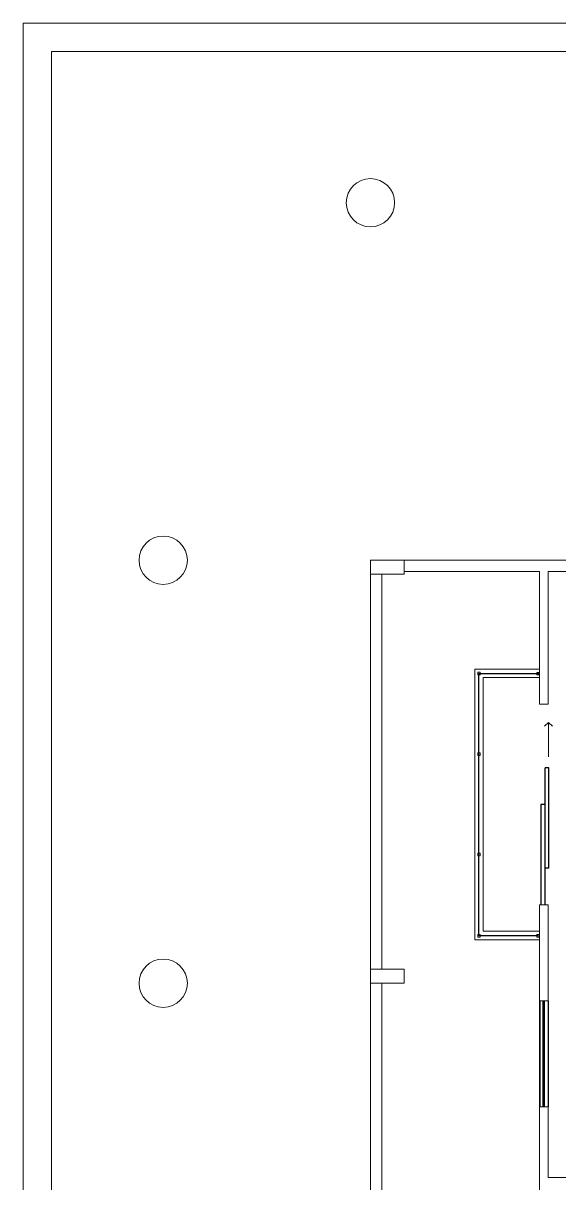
# Model space of a CAD drawing. Header units: metres. Extents: x -2 to 3328848, y -2 to 2725060.
# Drawn here: x 1662729.4 to 1662824.4, y 1364390.3 to 1364595.9 of the extents above; entities that cross this region are included whole.
import ezdxf
from ezdxf.enums import TextEntityAlignment as Align

# ---------------------------------------------------------------- set-up
doc = ezdxf.new("R2010")
doc.units = ezdxf.units.M
doc.layers.get('0').update_dxf_attribs({"color": 253, "lineweight": 0})
doc.layers.add('CAJETIN', color=7, linetype='Continuous', lineweight=0, true_color=0x000000)
doc.layers.add('NOFIJO', color=253, linetype='Continuous', lineweight=0)
doc.layers.add('ventanas', color=253, linetype='Continuous', lineweight=30)
doc.styles.get("Standard").update_dxf_attribs({"font": 'arial.ttf'})

# ---------------------------------------------------------------- blocks, each defined once
blk = doc.blocks.new('*U96')
for points in [[(-594, 0), (0, 0), (0, 420), (-594, 420)], [(-589, 5), (-5, 5), (-5, 415), (-589, 415)]]:
    blk.add_lwpolyline(points, close=True)
at = {"lineweight": 30, "flags": 104}
blk.add_attdef('NOMBRE_PROYECTO', text='', height=5, dxfattribs=at).set_placement((-165, 63.27), align=Align.TOP_LEFT)
for tag, p in [('PROMOTOR', (-133.74, 41.5)), ('SITUACION', (-133.74, 34.5)), ('AUTOR', (-133.74, 27.5)), ('1/X', (-133.74, 20.5)), ('XX/XX/XXXX', (-80.02, 20.5)), ('V.X', (-25.12, 20.5)), ('NOMBRE_PLANO', (-133.74, 13.5)), ('X', (-25.12, 13.48))]:
    blk.add_attdef(tag, text='', height=3.5).set_placement(p, align=Align.MIDDLE_LEFT)

msp = doc.modelspace()

# ---------------------------------------------------------------- linework, layer by layer
at = {"ltscale": 0.02}
for p, q in [((1662791.022, 1364280.65), (1662791.022, 1364500.65)), ((1662797.022, 1364498.65), (1662821.022, 1364498.65)), ((1662821.021, 1364475.151), (1662821.022, 1364498.65)), ((1662822.522, 1364498.65), (1662832.022, 1364498.65)), ((1662822.522, 1364475.151), (1662822.522, 1364498.65)), ((1662793.022, 1364498.15), (1662793.022, 1364428.15)), ((1662821.021, 1364481.356), (1662809.521, 1364481.356)), ((1662809.521, 1364433.356), (1662809.521, 1364481.356)), ((1662821.021, 1364479.856), (1662811.021, 1364479.856)), ((1662811.021, 1364434.856), (1662811.021, 1364479.856)), ((1662821.021, 1364475.151), (1662821.669, 1364475.151)), ((1662821.021, 1364475.151), (1662822.522, 1364475.151)), ((1662822.585, 1364465.797), (1662822.585, 1364471.866)), ((1662821.021, 1364341.739), (1662821.014, 1364439.561)), ((1662821.014, 1364439.561), (1662822.522, 1364439.561)), ((1662822.522, 1364391.194), (1662822.522, 1364439.561)), ((1662821.021, 1364434.856), (1662811.021, 1364434.856)), ((1662821.021, 1364433.356), (1662809.521, 1364433.356)), ((1662793.022, 1364425.65), (1662793.022, 1364355.65)), ((1662822.522, 1364422.531), (1662821.028, 1364422.531)), ((1662822.522, 1364403.75), (1662821.027, 1364403.75)), ((1662791.022, 1364280.65), (1662791.022, 1364390.65)), ((1662890.522, 1364391.194), (1662822.522, 1364391.194))]:
    msp.add_line(p, q, dxfattribs=at)
for p, q in [((1662822.585, 1364471.866), (1662821.878, 1364471.243)), ((1662823.325, 1364471.243), (1662822.585, 1364471.866)), ((1662822.522, 1364391.194), (1662890.522, 1364391.194))]:
    msp.add_line(p, q)
msp.add_lwpolyline([(1663191.022, 1364280.65), (1663191.022, 1364500.65), (1662791.022, 1364500.65), (1662791.022, 1364280.65)], close=True)
for points in [[(1662810.462, 1364480.344), (1662810.462, 1364480.776), (1662810.053, 1364480.776), (1662810.053, 1364480.344)], [(1662820.907, 1364480.338), (1662820.907, 1364480.77), (1662820.498, 1364480.77), (1662820.498, 1364480.338)], [(1662810.462, 1364466.045), (1662810.462, 1364466.476), (1662810.053, 1364466.476), (1662810.053, 1364466.045)], [(1662810.462, 1364448.25), (1662810.462, 1364448.682), (1662810.053, 1364448.682), (1662810.053, 1364448.25)], [(1662810.462, 1364433.836), (1662810.462, 1364434.268), (1662810.053, 1364434.268), (1662810.053, 1364433.836)], [(1662820.907, 1364433.836), (1662820.907, 1364434.268), (1662820.498, 1364434.268), (1662820.498, 1364433.836)]]:
    msp.add_lwpolyline(points, close=True, dxfattribs=at)
at = {"ltscale": 0.2}
for centre in [(1662791.022, 1364564.04), (1662754.268, 1364500.65), (1662754.268, 1364425.65)]:
    msp.add_circle(centre, 4.285, dxfattribs=at)
at = {"layer": 'CAJETIN', "linetype": 'Continuous'}
for points in [[(1662729.448, 1364175.869), (1663323.448, 1364175.869), (1663323.448, 1364595.869), (1662729.448, 1364595.869)], [(1662734.448, 1364180.869), (1663318.448, 1364180.869), (1663318.448, 1364590.869), (1662734.448, 1364590.869)]]:
    msp.add_lwpolyline(points, close=True, dxfattribs=at)
at = {"layer": 'NOFIJO', "ltscale": 0.02}
for points in [[(1662797.022, 1364498.15), (1662797.022, 1364500.65), (1662791.022, 1364500.65), (1662791.022, 1364498.15)], [(1662797.022, 1364425.65), (1662797.022, 1364428.15), (1662791.022, 1364428.15), (1662791.022, 1364425.65)]]:
    msp.add_lwpolyline(points, close=True, dxfattribs=at)
at = {"layer": 'ventanas', "ltscale": 0.02}
for p, q in [((1662810.247, 1364434.045), (1662810.247, 1364480.553)), ((1662810.247, 1364480.553), (1662820.813, 1364480.553)), ((1662821.993, 1364446.044), (1662821.993, 1364463.839)), ((1662822.64, 1364463.839), (1662821.993, 1364463.839)), ((1662822.64, 1364446.044), (1662822.64, 1364463.839)), ((1662821.993, 1364457.356), (1662821.247, 1364457.356)), ((1662821.247, 1364457.356), (1662821.247, 1364439.561)), ((1662821.993, 1364439.561), (1662821.993, 1364457.356)), ((1662822.64, 1364446.044), (1662821.993, 1364446.044)), ((1662820.691, 1364434.045), (1662810.247, 1364434.045))]:
    msp.add_line(p, q, dxfattribs=at)
at = {"layer": 'ventanas', "ltscale": 0.2}
for p, q in [((1662821.028, 1364422.531), (1662821.027, 1364403.75)), ((1662821.602, 1364422.531), (1662821.602, 1364403.75)), ((1662821.802, 1364422.531), (1662821.802, 1364403.75)), ((1662822.522, 1364422.531), (1662822.522, 1364403.75))]:
    msp.add_line(p, q, dxfattribs=at)

# ---------------------------------------------------------------- block references
at = {"layer": 'CAJETIN'}
msp.add_blockref('*U96', (1663323.448, 1364175.869), dxfattribs=at)

doc.saveas('drawing.dxf')
